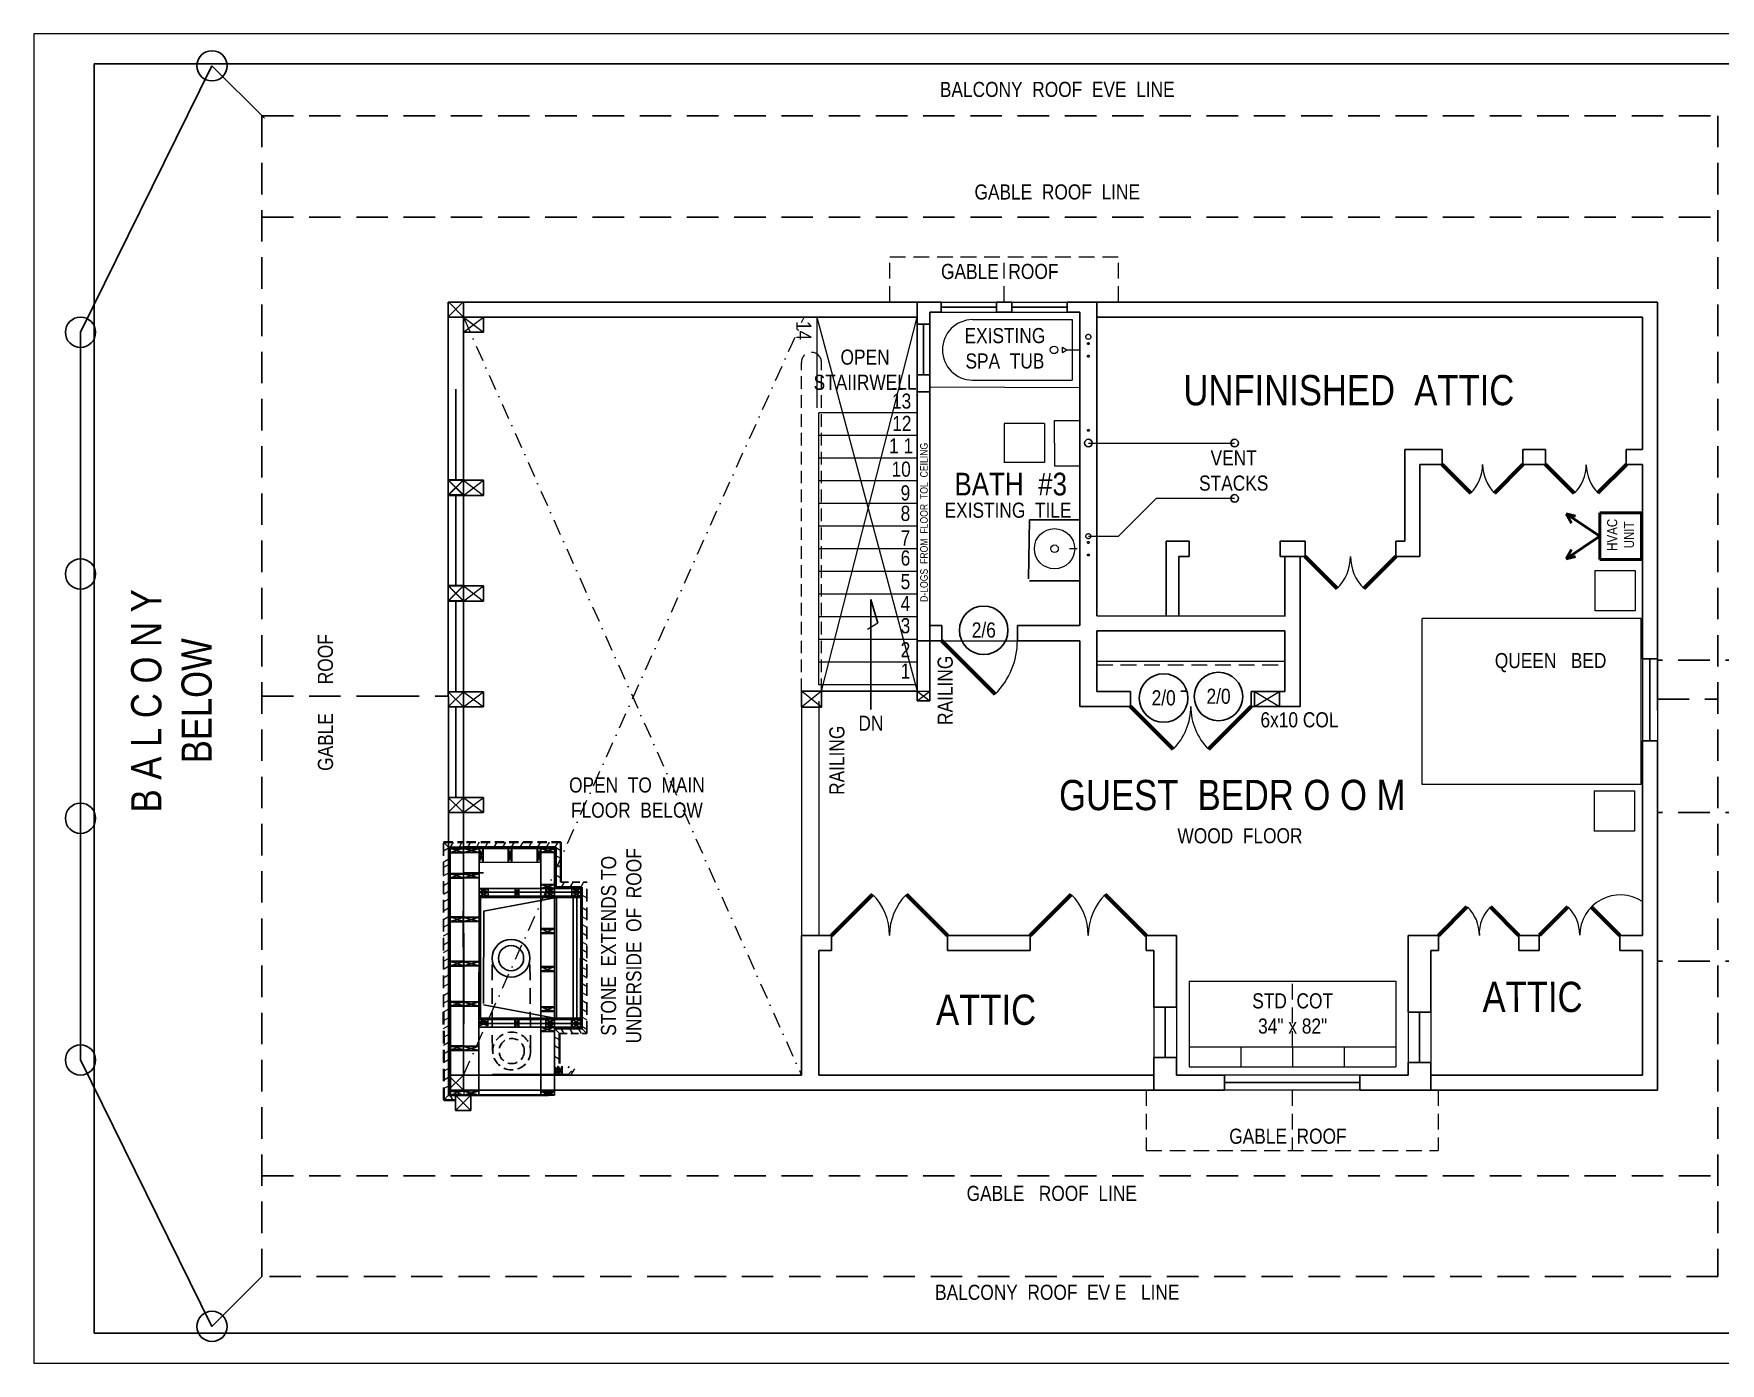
# Model space of a CAD drawing. Header units: inches. Extents: x 3662 to 8227, y 356 to 1283.
# Drawn here: x 3662 to 4332, y 356 to 884 of the extents above; entities that cross this region are included whole.
import ezdxf

# ---------------------------------------------------------------- set-up
doc = ezdxf.new("R2010")
doc.units = ezdxf.units.IN
doc.header["$MEASUREMENT"] = 0
doc.linetypes.add('DASHDOT2', pattern=[0.5, 0.25, -0.125, 0, -0.125])
doc.linetypes.add('HIDDEN', pattern=[0.375, 0.25, -0.125])
for name, color, linetype, lineweight in [('BUILT-INS', 36, 'Continuous', 20), ('CABINETS', 2, 'HIDDEN', 20), ('DOORS', 7, 'Continuous', 60), ('FIREPLACE', 7, 'Continuous', 30), ('FLOORING', 7, 'Continuous', 20), ('FURNITURE', 39, 'Continuous', 20), ('HVAC', 1, 'Continuous', 50), ('MASONRY', 14, 'Continuous', 30), ('NEW FOOTING', 6, 'Continuous', 30), ('NEW FRAMING', 6, 'Continuous', 30), ('NEW FRAMMING', 6, 'Continuous', 30), ('PLUMBING', 5, 'Continuous', 20), ('ROOF', 7, 'HIDDEN', 30), ('STAIRS', 7, 'Continuous', 20), ('WALL FRAMING', 7, 'Continuous', 30), ('WALLS', 7, 'Continuous', 30), ('WINDOWS', 5, 'Continuous', 30)]:
    doc.layers.add(name, color=color, linetype=linetype, lineweight=lineweight)
for name, color, linetype in [('TEXT', 7, 'Continuous'), ('TEXT80', 15, 'Continuous'), ('TITLE BLOCK', 7, 'Continuous')]:
    doc.layers.add(name, color=color, linetype=linetype)
doc.styles.add('ARCHENT', font='technical.ttf', dxfattribs={"height": 6})

msp = doc.modelspace()

# ---------------------------------------------------------------- hatches: boundary and pattern name
at = {"layer": 'NEW FRAMMING', "ltscale": 25}
h = msp.add_hatch(dxfattribs=at)
h.set_pattern_fill('ANSI33', color=256, scale=15, angle=180, style=0)
h.set_pattern_definition([(225, (8818.54, 1737.459), (2.6516504, -2.6516504), []), (225, (8815.8883, 1737.459), (2.6516504, -2.6516504), [1.875, -0.9375])])
h.paths.add_polyline_path([(3874.4, 474.3), (3874.4, 471.3), (3875.91, 471.3), (3875.91, 474.3)])

# ---------------------------------------------------------------- linework, layer by layer
at = {"layer": 'BUILT-INS', "lineweight": 20, "ltscale": 25}
msp.add_line((4084.35, 635.27), (4158.96, 635.27), dxfattribs=at)
msp.add_line((4084.35, 635.27), (4158.96, 635.27), dxfattribs=at)
at = {"layer": 'BUILT-INS', "color": 6, "lineweight": 20, "ltscale": 25}
msp.add_line((4084.35, 635.27), (4158.96, 635.27), dxfattribs=at)
at = {"layer": 'BUILT-INS', "color": 6, "linetype": 'HIDDEN', "lineweight": 20, "ltscale": 25}
msp.add_line((4084.35, 633.77), (4158.96, 633.77), dxfattribs=at)
at = {"layer": 'CABINETS', "color": 6, "linetype": 'Continuous', "lineweight": 30, "ltscale": 25}
for p, q in [((4057.2, 667.99), (4057.5, 691.4)), ((4057.5, 691.4), (4077.5, 691.4)), ((4057.5, 667.19), (4077.5, 667.19))]:
    msp.add_line(p, q, dxfattribs=at)
at = {"layer": 'DOORS', "ltscale": 15}
for p, q in [((4232.75, 702.04), (4221.43, 713.36)), ((4253.43, 713.36), (4242.12, 702.04)), ((4273.75, 702.04), (4262.43, 713.36)), ((4294.49, 713.38), (4283.18, 702.07)), ((3995.26, 542.66), (3979, 526.4)), ((4025, 526.4), (4008.73, 542.66)), ((4074.15, 542.66), (4057.89, 526.4)), ((4103.89, 526.4), (4087.62, 542.66)), ((4231.16, 537.71), (4219.85, 526.4)), ((4251.85, 526.4), (4240.53, 537.71)), ((4271.31, 537.77), (4259.99, 526.46)), ((4291.85, 526.4), (4280.53, 537.71))]:
    msp.add_line(p, q, dxfattribs=at)
at = {"layer": 'DOORS', "linetype": 'Continuous', "ltscale": 15}
for p, q in [((4167, 676.9), (4179.72, 664.17)), ((4190.27, 664.17), (4203, 676.9))]:
    msp.add_line(p, q, dxfattribs=at)
at = {"layer": 'DOORS', "color": 6, "linetype": 'Continuous', "ltscale": 15}
for p, q in [((4022.75, 643.4), (4043.96, 622.19)), ((4097.6, 617.28), (4114.57, 600.31)), ((4145.6, 617.28), (4128.63, 600.31))]:
    msp.add_line(p, q, dxfattribs=at)
at = {"layer": 'DOORS', "linetype": 'Continuous', "lineweight": 5, "ltscale": 15}
for centre, start, end in [((4167, 676.9), 315, 0), ((4203, 676.9), 180, 225)]:
    msp.add_arc(centre, 18, start, end, dxfattribs=at)
at = {"layer": 'DOORS', "color": 6, "linetype": 'Continuous', "lineweight": 5, "ltscale": 15}
for centre, radius, start, end in [((4022.75, 643.4), 30, 315, 0), ((4097.6, 617.28), 24, 315, 0), ((4145.6, 617.28), 24, 180, 225)]:
    msp.add_arc(centre, radius, start, end, dxfattribs=at)
at = {"layer": 'FIREPLACE', "linetype": 'Continuous', "ltscale": 25}
for p, q in [((3839.6, 541.48), (3839.62, 493.48)), ((3840.85, 536.04), (3869.85, 541.41)), ((3840.91, 536.05), (3840.87, 499.28)), ((3869.85, 541.41), (3869.86, 493.41)), ((3840.86, 498.78), (3869.86, 493.41))]:
    msp.add_line(p, q, dxfattribs=at)
at = {"layer": 'FIREPLACE', "linetype": 'HIDDEN', "ltscale": 25}
msp.add_line((3859.52, 480.45), (3859.26, 517.31), dxfattribs=at)
at = {"layer": 'FIREPLACE', "linetype": 'Continuous', "ltscale": 15}
for radius in [7.5, 5]:
    msp.add_circle((3851.77, 517.31), radius, dxfattribs=at)
at = {"layer": 'FIREPLACE', "linetype": 'HIDDEN', "ltscale": 15}
for radius in [7.5, 5]:
    msp.add_circle((3852.02, 480.45), radius, dxfattribs=at)
at = {"layer": 'FLOORING', "color": 6, "linetype": 'Continuous', "lineweight": 20, "ltscale": 25}
msp.add_line((4022.75, 643.4), (4052.75, 643.4), dxfattribs=at)
at = {"layer": 'FLOORING', "linetype": 'Continuous', "lineweight": 20, "ltscale": 25}
msp.add_line((4046.75, 643.4), (4046.75, 643.4), dxfattribs=at)
at = {"layer": 'FURNITURE', "linetype": 'Continuous', "ltscale": 25}
for p, q in [((4281.96, 671.33), (4297.96, 671.33)), ((4281.96, 671.33), (4281.96, 655.33)), ((4297.96, 671.33), (4297.96, 655.33)), ((4213.41, 586.24), (4213.41, 652.24)), ((4300.41, 652.24), (4213.41, 652.24)), ((4297.96, 655.33), (4281.96, 655.33)), ((4300.41, 586.24), (4300.41, 652.24)), ((4300.41, 586.24), (4213.41, 586.24)), ((4281.7, 583.8), (4297.7, 583.8)), ((4281.7, 583.8), (4281.7, 567.8)), ((4297.7, 583.8), (4297.7, 567.8)), ((4297.7, 567.8), (4281.7, 567.8)), ((4120.93, 508.14), (4202.93, 508.14)), ((4120.93, 508.14), (4120.93, 474.14)), ((4202.93, 508.14), (4202.93, 474.14)), ((4120.93, 482.14), (4202.93, 482.14)), ((4141.43, 482.14), (4141.43, 474.14)), ((4161.93, 482.14), (4161.93, 474.14)), ((4182.43, 482.14), (4182.43, 474.14)), ((4120.93, 474.14), (4202.93, 474.14))]:
    msp.add_line(p, q, dxfattribs=at)
at = {"layer": 'FURNITURE', "linetype": 'HIDDEN', "ltscale": 25}
msp.add_line((4161.93, 482.14), (4161.93, 508.14), dxfattribs=at)
at = {"layer": 'HVAC', "ltscale": 25}
for p, q in [((4283.97, 684.88), (4270.6, 693.82)), ((4274.36, 692.9), (4270.6, 693.82)), ((4270.6, 693.82), (4272.76, 690.13)), ((4283.97, 684.88), (4270.6, 675.94)), ((4270.6, 675.94), (4272.76, 679.63)), ((4274.36, 676.86), (4270.6, 675.94))]:
    msp.add_line(p, q, dxfattribs=at)
at = {"layer": 'HVAC', "linetype": 'Continuous', "ltscale": 25}
for p, q in [((4283.97, 694.13), (4283.97, 675.63)), ((4300.47, 694.13), (4283.97, 694.13)), ((4300.47, 694.13), (4300.47, 675.63)), ((4300.47, 675.63), (4283.97, 675.63))]:
    msp.add_line(p, q, dxfattribs=at)
at = {"layer": 'MASONRY', "color": 1, "linetype": 'HIDDEN', "lineweight": 40, "ltscale": 15}
for p, q in [((3824.89, 563.38), (3832.88, 563.39)), ((3871.58, 563.41), (3832.9, 563.41))]:
    msp.add_line(p, q, dxfattribs=at)
at = {"layer": 'MASONRY', "color": 1, "linetype": 'HIDDEN', "lineweight": 30, "ltscale": 20}
for p, q in [((3824.98, 497.94), (3824.89, 563.38)), ((3881.84, 487.39), (3881.87, 547.48))]:
    msp.add_line(p, q, dxfattribs=at)
at = {"layer": 'MASONRY', "color": 6, "linetype": 'Continuous', "lineweight": 9, "ltscale": 20}
for p, q in [((3824.91, 563.42), (3826.92, 561.42)), ((3870.32, 563.41), (3869.55, 562.07)), ((3824.97, 546.25), (3826.97, 547.4))]:
    msp.add_line(p, q, dxfattribs=at)
at = {"layer": 'MASONRY', "color": 1, "linetype": 'Continuous', "lineweight": 9, "ltscale": 20}
for p, q in [((3824.91, 563.42), (3826.92, 561.42)), ((3828.8, 563.43), (3827.65, 561.43)), ((3832.26, 563.43), (3831.11, 561.43)), ((3835.68, 563.41), (3834.52, 561.41)), ((3839.14, 563.41), (3837.99, 561.41)), ((3842.61, 563.41), (3841.45, 561.41)), ((3846.07, 563.41), (3844.92, 561.41)), ((3849.54, 563.41), (3848.38, 561.41)), ((3853, 563.41), (3851.84, 561.41)), ((3856.46, 563.41), (3855.31, 561.41)), ((3859.93, 563.41), (3858.77, 561.41)), ((3863.39, 563.41), (3862.24, 561.41)), ((3866.86, 563.41), (3865.7, 561.41)), ((3870.32, 563.41), (3869.17, 561.41)), ((3824.85, 555.52), (3826.78, 556.63)), ((3824.92, 560), (3826.92, 561.15)), ((3871.57, 556.86), (3869.47, 558.07)), ((3871.57, 559.98), (3869.57, 561.14)), ((3824.82, 549.99), (3826.82, 551.14)), ((3824.85, 553.28), (3826.78, 554.39)), ((3871.57, 553.4), (3869.57, 554.55)), ((3871.57, 549.11), (3869.57, 550.26)), ((3824.95, 546.24), (3826.95, 547.39)), ((3824.95, 542.77), (3826.95, 543.93)), ((3872.82, 547.48), (3871.66, 545.48)), ((3876.28, 547.48), (3875.13, 545.48)), ((3880.57, 547.48), (3879.41, 545.48)), ((3882, 541.18), (3879.91, 542.39)), ((3824.94, 539.64), (3827.04, 540.85)), ((3824.96, 536.19), (3826.96, 537.34)), ((3882, 536.11), (3880, 537.27)), ((3824.95, 529.59), (3827.04, 530.8)), ((3824.96, 532.72), (3826.96, 533.88)), ((3882.01, 529.52), (3879.92, 530.72)), ((3882, 532.65), (3880, 533.8)), ((3824.96, 526.14), (3826.96, 527.29)), ((3824.96, 522.67), (3826.96, 523.83)), ((3882.01, 526.05), (3880.01, 527.21)), ((3882.01, 522.59), (3880.01, 523.74)), ((3824.95, 519.54), (3827.04, 520.75)), ((3824.95, 516.08), (3826.95, 517.23)), ((3882.02, 519.46), (3879.93, 520.66)), ((3882.02, 515.99), (3880.02, 517.15)), ((3824.94, 512.95), (3826.96, 514.11)), ((3824.97, 509.5), (3826.97, 510.65)), ((3882.04, 509.4), (3879.94, 510.6)), ((3882.02, 512.53), (3880.02, 513.68)), ((3824.97, 506.03), (3826.97, 507.19)), ((3824.97, 502.57), (3826.97, 503.72)), ((3882.04, 505.93), (3880.04, 507.09)), ((3882.04, 502.47), (3880.04, 503.62)), ((3824.96, 499.44), (3827.05, 500.65)), ((3824.97, 495.98), (3826.97, 497.14)), ((3881.85, 499.35), (3879.85, 500.5)), ((3881.85, 495.89), (3879.85, 497.04)), ((3824.96, 489.39), (3827.05, 490.6)), ((3824.97, 492.52), (3826.97, 493.67)), ((3871.01, 487.4), (3869.01, 489.4)), ((3872.79, 487.4), (3871.63, 489.4)), ((3876.25, 487.4), (3875.1, 489.4)), ((3879.71, 487.4), (3878.56, 489.4)), ((3881.82, 492.78), (3879.82, 493.93)), ((3881.84, 489.05), (3879.83, 490.21)), ((3881.84, 487.39), (3879.83, 489.39)), ((3824.95, 482.79), (3826.98, 483.96)), ((3824.96, 485.92), (3826.96, 487.08)), ((3871.01, 484.86), (3868.92, 486.06)), ((3871.01, 481.39), (3869.01, 482.55)), ((3824.98, 479.35), (3826.98, 480.5)), ((3824.98, 475.88), (3826.98, 477.04)), ((3871.01, 477.1), (3869.01, 478.26)), ((3824.97, 468.95), (3826.97, 470.1)), ((3824.98, 472.42), (3826.98, 473.57)), ((3876.9, 473.45), (3875.42, 470.9)), ((3825.01, 465.51), (3827.01, 466.66)), ((3825.05, 460.92), (3826.92, 462.96)), ((3827.48, 462.95), (3828.63, 460.94)), ((3869.07, 465.45), (3867.59, 462.9))]:
    msp.add_line(p, q, dxfattribs=at)
at = {"layer": 'MASONRY', "color": 1, "linetype": 'Continuous', "lineweight": 40, "ltscale": 15}
for p, q in [((3871.58, 563.41), (3871.58, 547.48)), ((3871.02, 487.4), (3871.02, 475.48))]:
    msp.add_line(p, q, dxfattribs=at)
at = {"layer": 'MASONRY', "color": 1, "linetype": 'HIDDEN', "lineweight": 30, "ltscale": 12}
for p, q in [((3871.58, 547.48), (3881.87, 547.48)), ((3871.02, 487.4), (3881.84, 487.39))]:
    msp.add_line(p, q, dxfattribs=at)
at = {"layer": 'MASONRY', "color": 1, "linetype": 'HIDDEN', "lineweight": 40, "ltscale": 20}
for p, q in [((3825.04, 460.95), (3825.01, 497.88)), ((3825.02, 460.95), (3829.75, 460.96))]:
    msp.add_line(p, q, dxfattribs=at)
at = {"layer": 'MASONRY', "color": 6, "linetype": 'Continuous', "lineweight": 40, "ltscale": 15}
msp.add_line((3827.66, 462.99), (3827.55, 499.96), dxfattribs=at)
at = {"layer": 'NEW FOOTING', "color": 7, "linetype": 'Continuous', "lineweight": 40, "ltscale": 15}
for p, q in [((3869.57, 561.41), (3832.9, 561.41)), ((3879.92, 545.48), (3869.58, 545.48)), ((3879.83, 493.4), (3839.09, 493.44))]:
    msp.add_line(p, q, dxfattribs=at)
at = {"layer": 'NEW FOOTING', "color": 7, "linetype": 'Continuous', "lineweight": 40, "ltscale": 25}
msp.add_line((3869.57, 561.41), (3869.58, 545.48), dxfattribs=at)
at = {"layer": 'NEW FOOTING', "ltscale": 15}
for p, q in [((3879.39, 489.89), (3879.42, 544.98)), ((3876.39, 492.9), (3876.42, 541.98)), ((3877.89, 492.9), (3877.92, 541.98))]:
    msp.add_line(p, q, dxfattribs=at)
at = {"layer": 'NEW FOOTING', "linetype": 'Continuous', "lineweight": 40, "ltscale": 15}
for p, q in [((3869.13, 528.94), (3863.66, 528.95)), ((3869.13, 527.3), (3863.64, 527.3)), ((3869.06, 512.2), (3863.57, 512.2)), ((3869.06, 513.84), (3863.59, 513.85)), ((3869.05, 496.24), (3863.56, 496.25)), ((3869.05, 497.89), (3863.57, 497.9)), ((3875.89, 491.4), (3879.39, 491.39)), ((3875.9, 491.4), (3875.9, 492.9)), ((3875.9, 489.9), (3875.9, 491.4)), ((3874.4, 470.95), (3844.35, 470.95)), ((3866.57, 462.95), (3833.02, 462.95)), ((3862.87, 462.97), (3838.28, 462.97))]:
    msp.add_line(p, q, dxfattribs=at)
at = {"layer": 'NEW FRAMING', "color": 7, "linetype": 'Continuous', "lineweight": 40, "ltscale": 25}
msp.add_line((3827.05, 561.42), (3827.03, 551.95), dxfattribs=at)
at = {"layer": 'NEW FRAMING', "linetype": 'Continuous', "lineweight": 40, "ltscale": 15}
for p, q in [((3827.43, 560.84), (3832.9, 560.85)), ((3827.43, 559.31), (3832.88, 559.31)), ((3827.4, 550.83), (3832.87, 550.84)), ((3827.4, 549.18), (3832.89, 549.19)), ((3827.55, 533.55), (3833.02, 533.56)), ((3827.55, 531.9), (3833.04, 531.91)), ((3827.54, 515.95), (3833.01, 515.96)), ((3827.54, 514.3), (3833.03, 514.31)), ((3827.53, 498.41), (3833, 498.41)), ((3827.55, 499.96), (3833.03, 499.96)), ((3833.01, 482.41), (3827.58, 482.42)), ((3833.01, 480.76), (3827.54, 480.77)), ((3827.53, 462.95), (3833.1, 462.96)), ((3827.66, 464.6), (3833.02, 464.6))]:
    msp.add_line(p, q, dxfattribs=at)
at = {"layer": 'NEW FRAMING', "ltscale": 15}
msp.add_line((3827.61, 499.94), (3827.57, 560.81), dxfattribs=at)
at = {"layer": 'NEW FRAMING', "color": 7, "linetype": 'Continuous', "lineweight": 40, "ltscale": 15}
msp.add_line((3826.92, 462.96), (3833.01, 462.96), dxfattribs=at)
at = {"layer": 'NEW FRAMMING', "linetype": 'Continuous', "lineweight": 9, "ltscale": 25}
for p, q in [((3832.88, 560.86), (3827.43, 559.31)), ((3832.88, 559.31), (3827.43, 560.84)), ((3832.89, 549.19), (3827.4, 550.83)), ((3832.89, 550.79), (3827.4, 549.18)), ((3833.04, 531.91), (3827.55, 533.55)), ((3833.04, 533.51), (3827.55, 531.9)), ((3863.64, 527.3), (3869.13, 528.94)), ((3863.64, 528.9), (3869.13, 527.3)), ((3833.03, 514.31), (3827.54, 515.95)), ((3833.03, 515.91), (3827.54, 514.3)), ((3863.57, 512.2), (3869.06, 513.84)), ((3863.57, 513.8), (3869.06, 512.2)), ((3833.03, 499.96), (3827.55, 498.31)), ((3833.03, 498.36), (3827.55, 499.96)), ((3863.56, 496.25), (3869.05, 497.89)), ((3863.56, 497.85), (3869.05, 496.24)), ((3833.03, 482.42), (3827.53, 480.93)), ((3833.03, 480.93), (3827.6, 482.41)), ((3833.01, 464.6), (3827.53, 462.96)), ((3833.03, 462.96), (3827.66, 464.6))]:
    msp.add_line(p, q, dxfattribs=at)
at = {"layer": 'NEW FRAMMING', "ltscale": 15}
for p, q in [((3869.06, 560.83), (3833.04, 560.91)), ((3839.12, 559.31), (3833.04, 559.31)), ((3839.13, 560.89), (3839, 462.95)), ((3840.63, 560.91), (3840.63, 555.4)), ((3850.63, 560.87), (3850.63, 555.31)), ((3852.13, 560.87), (3852.13, 555.31)), ((3862.12, 560.91), (3862.12, 555.35)), ((3869.05, 559.3), (3863.61, 559.3)), ((3838.93, 549.18), (3832.89, 549.19)), ((3838.93, 550.83), (3832.91, 550.84)), ((3863.61, 555.34), (3839.12, 555.4)), ((3879.41, 544.98), (3839.11, 544.98)), ((3879.41, 543.48), (3839.11, 543.48)), ((3839.12, 543.48), (3842.62, 543.48)), ((3842.62, 544.98), (3842.62, 541.98)), ((3853.34, 544.99), (3853.34, 541.98)), ((3854.84, 544.99), (3854.84, 541.98)), ((3869.05, 544.98), (3863.56, 544.99)), ((3869.05, 546.63), (3863.58, 546.63)), ((3865.56, 544.98), (3865.56, 543.48)), ((3865.56, 543.48), (3865.56, 541.98)), ((3875.91, 543.48), (3879.41, 543.48)), ((3875.93, 544.98), (3875.93, 543.48)), ((3875.93, 543.47), (3875.93, 541.98)), ((3879.42, 541.98), (3839.11, 541.98)), ((3879.42, 541.98), (3839.11, 541.98)), ((3839.06, 531.9), (3833.04, 531.91)), ((3839.06, 533.55), (3833.06, 533.56)), ((3839.07, 515.95), (3833.04, 515.96)), ((3839.06, 514.3), (3833.02, 514.31)), ((3839.04, 498.3), (3833.02, 498.31)), ((3839.05, 499.95), (3833.04, 499.96)), ((3879.39, 489.89), (3839.03, 489.93)), ((3879.39, 492.89), (3839.04, 492.93)), ((3879.39, 491.39), (3839.08, 491.44)), ((3839.09, 491.99), (3842.59, 491.99)), ((3842.59, 490.43), (3842.6, 493.43)), ((3853.31, 489.91), (3853.31, 492.92)), ((3854.81, 489.91), (3854.81, 492.92)), ((3869.02, 489.91), (3863.53, 489.91)), ((3865.53, 491.42), (3865.53, 492.91)), ((3865.53, 489.92), (3865.53, 491.41)), ((3839.06, 482.35), (3833.04, 482.36)), ((3869.02, 488.26), (3863.55, 488.26)), ((3839.02, 480.7), (3833, 480.71)), ((3869.01, 470.95), (3869.01, 474.46)), ((3870.51, 470.95), (3870.51, 474.46)), ((3872.01, 470.95), (3872.01, 474.46)), ((3839.04, 464.6), (3833.03, 464.6)), ((3869, 462.9), (3863.51, 462.91)), ((3869, 464.38), (3863.59, 464.38))]:
    msp.add_line(p, q, dxfattribs=at)
at = {"layer": 'NEW FRAMMING', "ltscale": 25}
for p, q in [((3833.04, 559.31), (3839.13, 560.9)), ((3833.05, 560.91), (3839.12, 559.31)), ((3839.13, 560.89), (3840.63, 555.32)), ((3840.63, 560.95), (3839.14, 555.4)), ((3852.13, 560.87), (3850.63, 555.31)), ((3850.63, 560.87), (3852.13, 555.31)), ((3862.12, 560.91), (3863.61, 555.34)), ((3863.62, 560.91), (3862.13, 555.35)), ((3863.59, 462.91), (3863.61, 560.84)), ((3863.61, 560.9), (3869.05, 559.3)), ((3863.61, 559.3), (3869.06, 560.72)), ((3869, 462.9), (3869.05, 560.83)), ((3832.89, 549.19), (3838.93, 550.83)), ((3832.89, 550.79), (3838.93, 549.18)), ((3842.62, 543.48), (3839.11, 544.98)), ((3842.62, 544.98), (3839.11, 543.48)), ((3842.62, 541.98), (3839.12, 543.48)), ((3842.62, 543.48), (3839.12, 541.98)), ((3854.84, 544.99), (3853.34, 541.98)), ((3853.34, 544.99), (3854.84, 541.98)), ((3863.56, 544.99), (3869.05, 546.63)), ((3863.56, 546.59), (3869.05, 544.98)), ((3869.05, 543.48), (3865.55, 544.98)), ((3869.05, 544.98), (3865.55, 543.48)), ((3869.05, 541.98), (3865.55, 543.48)), ((3869.05, 543.48), (3865.55, 541.98)), ((3879.41, 543.48), (3875.91, 544.98)), ((3879.41, 544.98), (3875.91, 543.48)), ((3879.41, 541.98), (3875.91, 543.48)), ((3879.41, 543.48), (3875.91, 541.98)), ((3833.04, 531.91), (3839.06, 533.55)), ((3833.04, 533.51), (3839.06, 531.9)), ((3833.02, 514.31), (3839.07, 515.95)), ((3833.02, 515.91), (3839.06, 514.3)), ((3833.02, 498.31), (3839.05, 499.95)), ((3833.02, 499.91), (3839.04, 498.3)), ((3842.59, 490.43), (3839.08, 491.94)), ((3842.59, 491.93), (3839.08, 490.44)), ((3842.6, 493.43), (3839.09, 491.94)), ((3842.59, 491.93), (3839.1, 493.44)), ((3853.31, 489.91), (3854.81, 492.92)), ((3854.81, 489.91), (3853.31, 492.92)), ((3863.53, 489.91), (3869.02, 488.26)), ((3863.53, 488.31), (3869.02, 489.91)), ((3869.02, 492.91), (3865.52, 491.41)), ((3869.02, 491.41), (3865.52, 492.91)), ((3869.02, 491.41), (3865.52, 489.91)), ((3869.02, 489.91), (3865.52, 491.41)), ((3833, 480.71), (3839.03, 482.35)), ((3833, 482.31), (3839.02, 480.7)), ((3870.51, 470.95), (3869.01, 474.46)), ((3869.01, 470.95), (3870.51, 474.46)), ((3872.01, 470.95), (3870.51, 474.46)), ((3870.51, 470.95), (3872.01, 474.46)), ((3833.01, 462.95), (3839.04, 464.6)), ((3833.01, 464.55), (3839.03, 462.95)), ((3863.57, 462.9), (3869, 464.38)), ((3863.57, 464.38), (3869.07, 462.9))]:
    msp.add_line(p, q, dxfattribs=at)
at = {"layer": 'NEW FRAMMING', "color": 7, "linetype": 'Continuous', "lineweight": 40, "ltscale": 20}
for p in [(3879.92, 545.48), (3869.01, 489.4)]:
    msp.add_line(p, (3879.83, 489.39), dxfattribs=at)
at = {"layer": 'NEW FRAMMING', "color": 7, "ltscale": 15}
msp.add_line((3879.42, 541.48), (3839.1, 541.48), dxfattribs=at)
at = {"layer": 'NEW FRAMMING', "color": 7, "linetype": 'HIDDEN', "ltscale": 25}
msp.add_line((3844.34, 480.44), (3844.27, 517.32), dxfattribs=at)
at = {"layer": 'PLUMBING', "color": 7, "linetype": 'Continuous', "lineweight": 20, "ltscale": 15}
for p, q in [((4035, 770.9), (4074.5, 770.9)), ((4035, 746.9), (4074.5, 746.9))]:
    msp.add_line(p, q, dxfattribs=at)
at = {"layer": 'PLUMBING', "color": 7, "ltscale": 15}
msp.add_line((4074.5, 770.9), (4074.5, 746.9), dxfattribs=at)
at = {"layer": 'PLUMBING', "color": 7, "linetype": 'Continuous', "lineweight": 20, "ltscale": 20}
for p, q in [((4070.66, 759.93), (4072.44, 758.9)), ((4070.67, 757.87), (4070.66, 759.93)), ((4070.67, 757.87), (4072.44, 758.9)), ((4072.44, 758.9), (4077.5, 758.9))]:
    msp.add_line(p, q, dxfattribs=at)
at = {"layer": 'PLUMBING', "color": 3, "linetype": 'Continuous', "lineweight": 20, "ltscale": 15}
for p, q in [((4067.5, 721.9), (4067.5, 730.9)), ((4067.5, 730.9), (4077.5, 730.9)), ((4063.5, 729.6), (4047.5, 729.6)), ((4047.5, 729.6), (4047.5, 714.2)), ((4063.5, 729.6), (4063.5, 714.2)), ((4067.5, 721.9), (4067.5, 712.9)), ((4063.5, 714.2), (4047.5, 714.2)), ((4067.5, 712.9), (4077.5, 712.9))]:
    msp.add_line(p, q, dxfattribs=at)
at = {"layer": 'PLUMBING', "color": 7, "linetype": 'Continuous', "lineweight": 20, "ltscale": 25}
for p, q in [((4080.92, 721.9), (4139, 721.9)), ((4092.86, 684.92), (4107.84, 699.9)), ((4137.59, 699.9), (4107.84, 699.9)), ((4080.92, 684.92), (4092.86, 684.92))]:
    msp.add_line(p, q, dxfattribs=at)
at = {"layer": 'PLUMBING', "color": 7, "linetype": 'HIDDEN', "lineweight": 20, "ltscale": 25}
msp.add_line((4139, 699.9), (4137.59, 699.9), dxfattribs=at)
at = {"layer": 'PLUMBING', "color": 3, "linetype": 'Continuous', "lineweight": 20, "ltscale": 25}
msp.add_line((4073.49, 679.99), (4076.47, 679.99), dxfattribs=at)
at = {"layer": 'PLUMBING', "color": 7, "linetype": 'HIDDEN', "lineweight": 20, "ltscale": 25}
for centre, radius in [((4080.92, 764.09), 1), ((4080.92, 761.4), 0.375), ((4080.92, 756.4), 0.375), ((4080.92, 684.92), 1), ((4080.92, 682.42), 0.375), ((4080.92, 677.42), 0.375)]:
    msp.add_circle(centre, radius, dxfattribs=at)
at = {"layer": 'PLUMBING', "color": 7, "linetype": 'Continuous', "lineweight": 5, "ltscale": 15}
msp.add_circle((4067.31, 758.9), 1.5, dxfattribs=at)
at = {"layer": 'PLUMBING', "color": 7, "linetype": 'Continuous', "lineweight": 30, "ltscale": 15}
for centre in [(4080.92, 721.9), (4139, 721.9), (4139, 699.9)]:
    msp.add_circle(centre, 1.5, dxfattribs=at)
at = {"layer": 'PLUMBING', "color": 128, "linetype": 'HIDDEN', "lineweight": 20, "ltscale": 25}
msp.add_circle((4080.92, 726.93), 0.375, dxfattribs=at)
at = {"layer": 'PLUMBING', "color": 3, "linetype": 'Continuous', "lineweight": 20, "ltscale": 15}
msp.add_circle((4067.5, 679.92), 8, dxfattribs=at)
at = {"layer": 'PLUMBING', "color": 3, "linetype": 'Continuous', "lineweight": 5, "ltscale": 15}
msp.add_circle((4067.5, 679.92), 1.5, dxfattribs=at)
at = {"layer": 'PLUMBING', "color": 7, "linetype": 'Continuous', "lineweight": 20, "ltscale": 15}
msp.add_arc((4035, 758.9), 12, 90, 270, dxfattribs=at)
at = {"layer": 'ROOF', "color": 7, "ltscale": 50}
for p, q in [((3752.85, 851.9), (3752.85, 390.9)), ((3752.85, 621.4), (3802.85, 621.4)), ((3802.85, 621.4), (3826.85, 621.4)), ((4306.85, 620.15), (4330.85, 620.15))]:
    msp.add_line(p, q, dxfattribs=at)
at = {"layer": 'ROOF', "linetype": 'HIDDEN', "ltscale": 50}
for p, q in [((4330.85, 851.9), (4330.85, 390.9)), ((3752.85, 811.6), (4330.85, 811.6)), ((3752.85, 430.9), (4330.85, 430.9))]:
    msp.add_line(p, q, dxfattribs=at)
at = {"layer": 'ROOF', "color": 7, "linetype": 'HIDDEN', "lineweight": 20, "ltscale": 25}
for p, q in [((4002.1, 777.9), (4002.1, 795.9)), ((4002.1, 795.9), (4092.89, 795.9)), ((4047.5, 777.9), (4047.5, 795.9)), ((4092.89, 777.9), (4092.89, 795.9)), ((4103.89, 464.9), (4103.89, 440.9)), ((4161.85, 464.9), (4161.85, 440.9)), ((4219.81, 464.9), (4219.81, 440.9)), ((4103.89, 440.9), (4219.81, 440.9))]:
    msp.add_line(p, q, dxfattribs=at)
at = {"layer": 'ROOF', "ltscale": 50}
for p, q in [((4383.84, 635.65), (4306.84, 635.65)), ((4383.84, 575.14), (4306.85, 575.14)), ((4383.85, 516.15), (4306.85, 516.15))]:
    msp.add_line(p, q, dxfattribs=at)
at = {"layer": 'ROOF', "color": 7, "lineweight": 5, "ltscale": 25}
msp.add_line((4306.84, 635.65), (4306.84, 516.15), dxfattribs=at)
at = {"layer": 'STAIRS', "linetype": 'Continuous', "lineweight": 20, "ltscale": 15}
for p, q in [((3973.09, 771.91), (3973.09, 735.87)), ((3974, 625.9), (3974, 733.9))]:
    msp.add_line(p, q, dxfattribs=at)
at = {"layer": 'STAIRS', "lineweight": 20, "ltscale": 15}
for p, q in [((4013, 733.9), (3974, 733.9)), ((4013, 724.9), (3974, 724.9)), ((4013, 715.9), (3974, 715.9)), ((4013, 706.9), (3974, 706.9)), ((4013, 697.9), (3974, 697.9)), ((4013, 688.9), (3974, 688.9)), ((4013, 679.9), (3974, 679.9)), ((4013, 670.9), (3974, 670.9)), ((4013, 661.9), (3974, 661.9)), ((4013, 652.9), (3974, 652.9)), ((4013, 643.9), (3974, 643.9)), ((4013, 634.9), (3974, 634.9)), ((4013, 625.9), (3974, 625.9))]:
    msp.add_line(p, q, dxfattribs=at)
at = {"layer": 'STAIRS', "ltscale": 25}
msp.add_line((3997.39, 650.34), (3993.21, 647.9), dxfattribs=at)
at = {"layer": 'STAIRS', "linetype": 'HIDDEN', "ltscale": 25}
msp.add_arc((3971, 753.92), 4, 0, 180, dxfattribs=at)
at = {"layer": 'TEXT', "linetype": 'Continuous', "ltscale": 15}
for p, q in [((3994.53, 616.1), (3994.53, 659.81)), ((3994.53, 659.81), (3997.39, 650.34))]:
    msp.add_line(p, q, dxfattribs=at)
at = {"layer": 'TEXT', "color": 6, "linetype": 'Continuous', "ltscale": 15}
for centre in [(4039.38, 647.54), (4110.78, 620.62), (4132.57, 621.23)]:
    msp.add_circle(centre, 9.63, dxfattribs=at)
at = {"layer": 'TITLE BLOCK', "color": 7, "linetype": 'Continuous', "lineweight": 0, "ltscale": 0.5}
for p, q in [((4478.28, 884.45), (3662.29, 884.45)), ((3662.29, 884.45), (3662.29, 356.45)), ((3662.29, 356.45), (4478.28, 356.45))]:
    msp.add_line(p, q, dxfattribs=at)
at = {"layer": 'TITLE BLOCK', "color": 7, "linetype": 'Continuous', "lineweight": 30, "ltscale": 0.5}
for p, q in [((3686.29, 872.45), (3686.29, 368.45)), ((4466.28, 872.45), (3686.29, 872.45)), ((3686.29, 368.45), (4466.28, 368.45))]:
    msp.add_line(p, q, dxfattribs=at)
at = {"layer": 'WALL FRAMING', "ltscale": 15}
for p, q in [((3680.85, 765.9), (3733.05, 871.7)), ((3753.85, 850.9), (3733.05, 871.7)), ((3826.92, 464.96), (3826.85, 777.9)), ((3826.85, 777.9), (4018, 777.9)), ((3832.68, 777.9), (3826.85, 777.9)), ((3832.68, 777.9), (3826.85, 777.9)), ((3832.85, 771.9), (3832.85, 777.9)), ((4022.5, 777.9), (4022.5, 773.9)), ((4044.5, 777.9), (4044.5, 773.9)), ((4050.5, 777.9), (4050.5, 773.9)), ((4072.5, 777.9), (4072.5, 773.9)), ((4084.35, 777.9), (4084.35, 653.26)), ((4306.85, 777.9), (4306.85, 615.65)), ((3832.68, 771.9), (3826.68, 771.9)), ((3832.85, 771.9), (3826.85, 771.9)), ((3832.85, 470.9), (3832.85, 771.9)), ((3832.85, 771.9), (4013, 771.9)), ((3832.85, 470.9), (3832.85, 771.9)), ((4018, 769.05), (4018, 773.9)), ((4077.5, 773.9), (4077.5, 649.4)), ((4084.35, 771.9), (4300.85, 771.9)), ((4300.85, 771.9), (4300.85, 719.4)), ((3680.85, 476.9), (3680.85, 765.9)), ((4018, 769.05), (4013, 769.05)), ((4018, 749.05), (4013, 749.05)), ((4206.52, 719.4), (4206.52, 682.9)), ((4221.43, 719.36), (4206.52, 719.4)), ((4221.43, 719.36), (4221.43, 713.36)), ((4253.43, 719.36), (4253.43, 713.36)), ((4262.43, 719.36), (4253.43, 719.36)), ((4262.43, 719.36), (4262.43, 713.36)), ((4300.85, 719.4), (4294.43, 719.4)), ((4294.43, 719.36), (4294.43, 713.36)), ((4212.52, 713.4), (4212.52, 676.9)), ((4221.43, 713.36), (4212.52, 713.4)), ((4262.43, 713.36), (4253.43, 713.36)), ((4300.85, 713.4), (4294.43, 713.4)), ((4300.85, 713.4), (4300.85, 636.15)), ((3832.85, 707.3), (3826.85, 707.3)), ((3832.85, 707.13), (3826.85, 707.13)), ((3832.85, 707.13), (3826.85, 707.13)), ((3832.85, 701.3), (3832.85, 707.3)), ((3832.85, 701.13), (3832.85, 707.13)), ((3832.85, 701.13), (3832.85, 707.13)), ((3832.85, 701.3), (3826.85, 701.3)), ((3832.85, 701.13), (3826.85, 701.13)), ((3832.85, 701.13), (3826.85, 701.13)), ((4111.85, 682.9), (4111.85, 653.24)), ((4121, 682.9), (4121, 676.9)), ((4157, 682.9), (4157, 676.9)), ((4167, 682.9), (4157, 682.9)), ((4167, 682.9), (4167, 676.9)), ((4206.52, 682.9), (4203, 682.9)), ((4203, 682.9), (4203, 676.9)), ((4121, 676.9), (4116.85, 676.9)), ((4116.85, 676.9), (4116.85, 653.24)), ((4164.96, 676.9), (4157, 676.9)), ((4167, 676.9), (4164.96, 676.9)), ((4212.52, 676.9), (4203, 676.9)), ((3832.85, 665.3), (3826.85, 665.3)), ((3832.85, 665.13), (3826.85, 665.13)), ((3832.85, 665.13), (3826.85, 665.13)), ((3832.85, 659.3), (3832.85, 665.3)), ((3832.85, 659.13), (3832.85, 665.13)), ((3832.85, 659.13), (3832.85, 665.13)), ((3832.85, 659.13), (3832.85, 665.13)), ((3832.85, 659.3), (3826.85, 659.3)), ((3832.85, 659.13), (3826.85, 659.13)), ((3832.85, 659.13), (3826.85, 659.13)), ((4018, 643.4), (4018, 619.47)), ((3832.85, 623.13), (3826.85, 623.13)), ((3840.85, 623.13), (3832.85, 623.13)), ((3832.85, 617.13), (3832.85, 623.13)), ((3840.85, 617.13), (3840.85, 623.13)), ((3974.99, 623.4), (3967, 623.4)), ((4013, 623.4), (3974, 623.4)), ((3975, 617), (3974.99, 623.4)), ((4013, 623.4), (4013, 619.46)), ((4119.61, 623.33), (4117.61, 623.33)), ((4156.85, 623.27), (4146.85, 623.27)), ((4146.85, 623.27), (4146.85, 617.27)), ((3832.85, 617.13), (3826.85, 617.13)), ((3840.85, 617.13), (3832.85, 617.13)), ((3975, 616.99), (3967, 616.99)), ((4077.5, 617.37), (4077.5, 617.27)), ((4156.85, 617.27), (4146.85, 617.27)), ((3832.85, 581.13), (3826.85, 581.13)), ((3832.85, 575.13), (3832.85, 581.13)), ((3832.85, 575.13), (3826.85, 575.13)), ((3832.74, 521.74), (3832.89, 550.79)), ((3833.01, 551.27), (3840.85, 551.27)), ((3832.85, 470.9), (3832.85, 533.4)), ((3967, 526.9), (3967, 526.9)), ((3979, 526.4), (3967, 526.4)), ((3967, 526.4), (3967, 470.9)), ((3979, 520.4), (3979, 526.4)), ((4025, 520.4), (4025, 526.4)), ((4057.89, 526.4), (4025, 526.4)), ((4057.89, 520.4), (4057.89, 526.4)), ((4115.89, 526.4), (4103.89, 526.4)), ((4103.89, 520.4), (4103.89, 526.4)), ((4115.89, 526.4), (4115.89, 497.9)), ((4219.85, 526.4), (4207.89, 526.4)), ((4207.89, 526.4), (4207.89, 495.9)), ((4219.85, 526.4), (4219.85, 520.4)), ((4251.85, 526.4), (4251.85, 520.4)), ((4259.85, 526.4), (4251.85, 526.4)), ((4259.85, 526.4), (4259.85, 520.4)), ((4300.85, 526.4), (4291.85, 526.4)), ((4291.85, 526.4), (4291.85, 520.4)), ((3974, 520.4), (3974, 470.9)), ((3979, 520.4), (3974, 520.4)), ((4057.89, 520.4), (4025, 520.4)), ((4106.89, 520.4), (4103.89, 520.4)), ((4106.89, 520.4), (4106.89, 497.9)), ((4219.85, 520.4), (4216.89, 520.4)), ((4216.89, 520.4), (4216.89, 495.9)), ((4259.85, 520.4), (4251.85, 520.4)), ((4300.85, 520.4), (4291.85, 520.4)), ((4115.89, 497.9), (4106.89, 497.9)), ((4216.89, 495.9), (4207.89, 495.9)), ((3680.85, 476.9), (3733.05, 371.1)), ((4115.89, 477.9), (4106.89, 477.9)), ((4106.89, 464.9), (4106.89, 477.9)), ((4115.89, 470.9), (4115.89, 477.9)), ((4207.89, 475.9), (4207.89, 470.9)), ((4216.89, 475.9), (4207.89, 475.9)), ((4216.89, 475.9), (4216.89, 464.9)), ((3967, 470.9), (3826.92, 470.83)), ((3832.85, 464.9), (3832.85, 470.9)), ((3873.83, 470.9), (3832.85, 470.9)), ((4106.89, 470.9), (3974, 470.9)), ((4135, 470.9), (4115.85, 470.93)), ((4135, 464.9), (4135, 470.9)), ((4135, 464.9), (4135, 470.9)), ((4207.89, 470.9), (4188.7, 470.9)), ((4188.7, 464.9), (4188.7, 470.9)), ((4207.89, 470.9), (4207.89, 470.9)), ((4300.85, 470.9), (4216.89, 470.9)), ((4135, 464.9), (3826.85, 464.9)), ((3829.75, 456.9), (3829.75, 462.9)), ((3835.75, 462.9), (3829.75, 462.9)), ((3829.75, 456.9), (3829.75, 462.9)), ((3867.02, 462.95), (3833.02, 462.9)), ((3866, 462.9), (3833.02, 462.9)), ((3835.75, 456.9), (3835.75, 462.9)), ((4306.85, 464.9), (4188.7, 464.9)), ((3835.75, 456.9), (3829.75, 456.9)), ((3752.85, 390.9), (3733.05, 371.1))]:
    msp.add_line(p, q, dxfattribs=at)
at = {"layer": 'WALL FRAMING', "linetype": 'HIDDEN', "ltscale": 50}
for p, q in [((3752.85, 851.9), (4330.85, 851.9)), ((4330.85, 390.9), (3752.85, 390.9))]:
    msp.add_line(p, q, dxfattribs=at)
at = {"layer": 'WALL FRAMING', "color": 7, "linetype": 'DASHDOT2', "lineweight": 5, "ltscale": 25}
for p, q in [((3832.85, 771.9), (3967, 470.9)), ((3832.85, 470.9), (3968.06, 771.9))]:
    msp.add_line(p, q, dxfattribs=at)
at = {"layer": 'WALL FRAMING', "color": 6, "ltscale": 15}
for p, q in [((3840.85, 771.9), (3832.85, 771.9)), ((3840.85, 765.9), (3840.85, 771.9)), ((3840.85, 765.9), (3832.85, 765.9)), ((4018, 742.19), (4013, 742.19)), ((3840.85, 707.13), (3832.85, 707.13)), ((3840.85, 701.13), (3840.85, 707.13)), ((3840.85, 701.13), (3832.85, 701.13)), ((4158.96, 676.9), (4158.96, 653.19)), ((4164.96, 676.9), (4164.96, 617.28)), ((3840.85, 665.13), (3832.85, 665.13)), ((3840.85, 659.13), (3840.85, 665.13)), ((3840.85, 659.13), (3832.85, 659.13)), ((4022.75, 649.4), (4022.75, 643.4)), ((4052.75, 649.4), (4052.75, 643.4)), ((4077.5, 649.4), (4052.75, 649.4)), ((4159.01, 653.19), (4084.35, 653.24)), ((4017.99, 643.38), (4013, 643.38)), ((4077.5, 643.4), (4077.5, 617.37)), ((4158.96, 647.26), (4084.35, 647.26)), ((4084.35, 647.26), (4084.35, 623.27)), ((4158.96, 647.26), (4158.96, 623.25)), ((4097.6, 623.18), (4084.35, 623.17)), ((4097.6, 623.18), (4097.6, 620.23)), ((4145.6, 623.26), (4145.6, 617.26)), ((4158.98, 623.23), (4145.6, 623.22)), ((4097.6, 617.28), (4077.5, 617.27)), ((4097.6, 620.05), (4097.6, 617.28)), ((4164.96, 617.28), (4145.6, 617.27)), ((3840.85, 581.13), (3832.85, 581.13)), ((3840.85, 575.13), (3840.85, 581.13)), ((3840.85, 575.13), (3832.85, 575.13))]:
    msp.add_line(p, q, dxfattribs=at)
at = {"layer": 'WALL FRAMING', "color": 7, "lineweight": 5, "ltscale": 25}
for p, q in [((3973.09, 771.91), (4013.03, 623.38)), ((3974.99, 623.4), (4013, 771.9))]:
    msp.add_line(p, q, dxfattribs=at)
at = {"layer": 'WALL FRAMING', "color": 7, "ltscale": 15}
for p, q in [((4306.85, 636.15), (4300.85, 636.15)), ((4306.85, 603.65), (4300.85, 603.65))]:
    msp.add_line(p, q, dxfattribs=at)
at = {"layer": 'WALL FRAMING', "linetype": 'Continuous', "lineweight": 20, "ltscale": 15}
for p, q in [((3967, 623.4), (3967, 526.9)), ((3974, 619.4), (3974, 526.4)), ((3967, 541.9), (3967, 526.4))]:
    msp.add_line(p, q, dxfattribs=at)
at = {"layer": 'WALL FRAMING', "color": 6, "linetype": 'Continuous', "lineweight": 9, "ltscale": 25}
for p, q in [((3879.39, 491.39), (3875.89, 492.9)), ((3879.39, 492.89), (3875.89, 491.4)), ((3879.39, 489.89), (3875.89, 491.4)), ((3879.39, 491.39), (3875.89, 489.9))]:
    msp.add_line(p, q, dxfattribs=at)
at = {"layer": 'WALL FRAMING', "lineweight": 9, "ltscale": 15}
for p, q in [((4188.7, 470.9), (4135, 470.9)), ((4188.7, 464.9), (4135, 464.9))]:
    msp.add_line(p, q, dxfattribs=at)
at = {"layer": 'WALL FRAMING', "color": 6, "linetype": 'Continuous', "lineweight": 20, "ltscale": 20}
msp.add_line((3833.01, 464.55), (3833.01, 462.96), dxfattribs=at)
at = {"layer": 'WALL FRAMING', "ltscale": 15}
for centre in [(3733.05, 871.7), (3680.85, 765.9), (3680.85, 669.9), (3680.85, 572.9), (3680.85, 476.9), (3733.05, 371.1)]:
    msp.add_circle(centre, 6, dxfattribs=at)
at = {"layer": 'WALLS', "linetype": 'Continuous', "lineweight": 9, "ltscale": 15}
for p, q in [((3826.68, 771.9), (3832.68, 777.9)), ((3827.02, 777.9), (3832.85, 771.9)), ((3826.85, 707.3), (3832.85, 701.3)), ((3826.85, 701.3), (3832.85, 707.3)), ((3826.85, 707.13), (3832.85, 701.13)), ((3826.85, 701.13), (3832.85, 707.13)), ((3826.85, 707.13), (3832.85, 701.13)), ((3826.85, 701.13), (3832.85, 707.13)), ((3826.85, 665.3), (3832.85, 659.3)), ((3826.85, 659.3), (3832.85, 665.3)), ((3826.85, 665.13), (3832.85, 659.13)), ((3826.85, 659.13), (3832.85, 665.13)), ((3826.85, 665.13), (3832.85, 659.13)), ((3826.85, 659.13), (3832.85, 665.13)), ((3826.85, 623.13), (3832.85, 617.13)), ((3826.85, 617.13), (3832.85, 623.13)), ((3832.85, 623.13), (3840.85, 617.13)), ((3832.85, 617.13), (3840.85, 623.13)), ((3826.85, 581.13), (3832.85, 575.13)), ((3826.85, 575.13), (3832.85, 581.13)), ((3826.85, 470.9), (3832.85, 464.9)), ((3826.85, 464.9), (3832.85, 470.9)), ((3829.75, 462.9), (3835.75, 456.9)), ((3829.75, 456.9), (3835.75, 462.9))]:
    msp.add_line(p, q, dxfattribs=at)
at = {"layer": 'WALLS', "linetype": 'Continuous', "ltscale": 15}
for p, q in [((4013, 742.19), (4013, 777.9)), ((4022.5, 777.9), (4018, 777.9)), ((4044.5, 777.9), (4050.5, 777.9)), ((4072.5, 777.9), (4077.5, 777.9)), ((4022.5, 773.9), (4018, 773.9)), ((4018, 742.19), (4018, 773.9)), ((4044.5, 773.9), (4050.5, 773.9)), ((4072.5, 773.9), (4077.5, 773.9)), ((4013, 623.4), (4013, 643.38)), ((4300.85, 603.65), (4300.85, 526.4)), ((4306.85, 603.65), (4306.85, 464.9)), ((4306.85, 571.9), (4306.85, 464.9)), ((4300.85, 520.4), (4300.85, 470.9))]:
    msp.add_line(p, q, dxfattribs=at)
at = {"layer": 'WALLS', "linetype": 'Continuous', "lineweight": 20, "ltscale": 15}
for p, q in [((4022.5, 777.9), (4044.5, 777.9)), ((4050.5, 777.9), (4072.5, 777.9)), ((4022.5, 773.9), (4044.5, 773.9)), ((4050.5, 773.9), (4072.5, 773.9)), ((4018, 744.19), (4077.5, 743.9))]:
    msp.add_line(p, q, dxfattribs=at)
at = {"layer": 'WALLS', "color": 7, "linetype": 'Continuous', "lineweight": 30, "ltscale": 15}
for p, q in [((4077.5, 777.9), (4306.85, 777.9)), ((4145.6, 623.27), (4145.6, 617.27)), ((4156.85, 623.27), (4156.85, 617.27))]:
    msp.add_line(p, q, dxfattribs=at)
at = {"layer": 'WALLS', "color": 6, "linetype": 'Continuous', "lineweight": 9, "ltscale": 15}
for p, q in [((3832.85, 771.9), (3840.85, 765.9)), ((3832.85, 765.9), (3840.85, 771.9)), ((3832.85, 707.13), (3840.85, 701.13)), ((3832.85, 701.13), (3840.85, 707.13)), ((3832.85, 665.13), (3840.85, 659.13)), ((3832.85, 659.13), (3840.85, 665.13)), ((3832.85, 581.13), (3840.85, 575.13)), ((3832.85, 575.13), (3840.85, 581.13))]:
    msp.add_line(p, q, dxfattribs=at)
at = {"layer": 'WALLS', "linetype": 'HIDDEN', "lineweight": 9, "ltscale": 20}
for p, q in [((3967, 623.4), (3967, 753.92)), ((3975, 623.4), (3975, 753.92)), ((4018, 649.4), (4018, 749.9))]:
    msp.add_line(p, q, dxfattribs=at)
at = {"layer": 'WALLS', "color": 6, "linetype": 'Continuous', "ltscale": 15}
for p, q in [((4013, 643.38), (4013, 742.19)), ((4018, 643.4), (4018, 742.19)), ((4018, 649.4), (4022.75, 649.4)), ((4052.75, 643.4), (4077.5, 643.4))]:
    msp.add_line(p, q, dxfattribs=at)
at = {"layer": 'WALLS', "ltscale": 15}
for p, q in [((4121, 682.9), (4111.85, 682.9)), ((3967, 623.4), (3967, 616.99)), ((4013, 619.46), (4018, 619.46)), ((3832.92, 561.42), (3827.04, 561.42))]:
    msp.add_line(p, q, dxfattribs=at)
at = {"layer": 'WALLS', "color": 6, "ltscale": 15}
msp.add_line((4018, 643.4), (4022.75, 643.4), dxfattribs=at)
at = {"layer": 'WALLS', "lineweight": 9, "ltscale": 15}
for p, q in [((3974.99, 623.4), (3967, 616.99)), ((3975, 617), (3967, 623.4)), ((4119.61, 623.33), (4117.61, 623.33)), ((3833, 527.32), (3833, 491.32))]:
    msp.add_line(p, q, dxfattribs=at)
at = {"layer": 'WALLS', "color": 7, "linetype": 'Continuous', "lineweight": 20, "ltscale": 15}
for p, q in [((4013, 623.4), (4018, 619.47)), ((4013, 619.46), (4018, 623.4)), ((4013, 623.4), (4018, 623.4))]:
    msp.add_line(p, q, dxfattribs=at)
at = {"layer": 'WALLS', "color": 7, "linetype": 'Continuous', "lineweight": 5, "ltscale": 15}
for p, q in [((4146.85, 617.27), (4156.85, 623.27)), ((4146.85, 623.27), (4156.85, 617.27))]:
    msp.add_line(p, q, dxfattribs=at)
at = {"layer": 'WALLS', "linetype": 'Continuous', "lineweight": 30, "ltscale": 25}
for q in [(3826.92, 462.96), (3826.93, 464.98)]:
    msp.add_line((3827.03, 551.95), q, dxfattribs=at)
at = {"layer": 'WINDOWS', "linetype": 'Continuous', "ltscale": 15}
for p, q in [((4022.5, 775.9), (4044.5, 775.9)), ((4050.5, 775.9), (4072.5, 775.9))]:
    msp.add_line(p, q, dxfattribs=at)
at = {"layer": 'WINDOWS', "color": 7, "linetype": 'Continuous', "lineweight": 20, "ltscale": 15}
for p, q in [((4013, 769.05), (4013, 749.05)), ((4018, 769.05), (4018, 749.05)), ((4106.89, 497.9), (4106.89, 477.9)), ((4115.89, 497.9), (4115.89, 477.9)), ((4207.89, 495.9), (4207.89, 475.9)), ((4216.89, 495.9), (4216.89, 475.9))]:
    msp.add_line(p, q, dxfattribs=at)
at = {"layer": 'WINDOWS', "ltscale": 15}
for p, q in [((4015.5, 749.05), (4015.5, 769.05)), ((4111.39, 477.9), (4111.39, 497.9)), ((4212.39, 475.9), (4212.39, 495.9)), ((4135, 467.9), (4188.7, 467.9))]:
    msp.add_line(p, q, dxfattribs=at)
at = {"layer": 'WINDOWS', "ltscale": 25}
for p, q in [((3829.85, 743.27), (3829.85, 707.13)), ((3829.85, 701.3), (3829.85, 665.3)), ((3829.85, 659.13), (3829.85, 623.13)), ((3829.85, 617.13), (3829.85, 581.13))]:
    msp.add_line(p, q, dxfattribs=at)
at = {"layer": 'WINDOWS', "color": 7, "lineweight": 20, "ltscale": 15}
for p, q in [((4300.85, 636.15), (4300.85, 603.65)), ((4306.85, 636.65), (4306.85, 603.65))]:
    msp.add_line(p, q, dxfattribs=at)
at = {"layer": 'WINDOWS', "color": 5, "linetype": 'Continuous', "ltscale": 15}
msp.add_line((4303.84, 636.15), (4303.77, 603.65), dxfattribs=at)
at = {"layer": 'WINDOWS', "color": 7, "linetype": 'Continuous', "lineweight": 5, "ltscale": 15}
for centre, radius, start, end in [((4221.43, 713.36), 16, 315, 0), ((4253.43, 713.36), 16, 180, 225), ((4262.58, 713.3), 16, 315, 0), ((4294.58, 713.3), 16, 180, 225), ((3979, 526.4), 23, 0, 45), ((4025, 526.4), 23, 135, 180), ((4057.89, 526.4), 23, 0, 45), ((4103.89, 526.4), 23, 135, 180), ((4291.99, 526.46), 16, 56.39092, 180), ((4220.15, 526.4), 16, 0, 45), ((4250.35, 527.4), 14.24, 133.5887, 184.02195), ((4259.99, 526.46), 16, 0, 45)]:
    msp.add_arc(centre, radius, start, end, dxfattribs=at)

# ---------------------------------------------------------------- texts
at = {"layer": 'HVAC', "insert": (4292.21, 685.44), "char_height": 4, "width": 360.0625, "attachment_point": 5, "rotation": 90.03277, "style": 'ARCHENT'}
msp.add_mtext('HVAC\\PUNIT', dxfattribs=at)
at = {"layer": 'PLUMBING', "color": 7, "char_height": 6, "width": 360.0625, "attachment_point": 5, "rotation": 0.03277, "style": 'ARCHENT'}
for s, insert in [('EXISTING', (4047.81, 764.52)), ('SPA  TUB', (4047.81, 754.44))]:
    msp.add_mtext(s, dxfattribs=dict(at, insert=insert))
at = {"layer": 'TEXT80', "width": 360.0625, "attachment_point": 5, "style": 'ARCHENT'}
for s, insert, char_height, rotation in [('{\\C7;BALCONY  ROOF  EVE  LINE}', (4068.58, 862.3), 6, 0.03277), ('{\\C7;GABLE  ROOF  LINE}', (4068.58, 821.58), 6, 0.03277), ('{\\C7;GABLE  ROOF}', (4045.74, 790), 6, 0.03277), ('{\\C7;14}', (3967.95, 766.54), 6, 270.03277), ('{\\C7;OPEN\\PSTAIIRWELL}', (3992.29, 750.98), 6, 0.03277), ('{\\C7;UNFINISHED  ATTIC}', (4184.33, 742.82), 12, 0.03277), ('{\\C7;13}', (4006.79, 738.53), 6, 0.03277), ('{\\C7;12}', (4006.88, 729.68), 6, 0.03277), ('{\\C7;1 1}', (4006.62, 720.82), 6, 0.03277), ('{\\C7;VENT\\PSTACKS}', (4138.62, 710.96), 6, 0.03277), ('{\\C7;10}', (4006.62, 711.48), 6, 0.03277), ('{\\C7;BATH  #3}', (4050.1, 705.54), 9, 0.03277), ('{\\C7;9}', (4008.32, 702.07), 6, 0.03277), ('{\\C7;8}', (4008.32, 693.91), 6, 0.03277), ('{\\C7;EXISTING  TILE}', (4049.05, 695.19), 6, 0.03277), ('{\\C7;7}', (4008.32, 684.2), 6, 0.03277), ('{\\C7;6}', (4008.32, 676.21), 6, 0.03277), ('{\\C7;5}', (4008.32, 666.87), 6, 0.03277), ('{\\C7;B A L C O N Y\\PBELOW}', (3717.04, 619.54), 12, 90.03277), ('{\\C7;4}', (4008.32, 658.21), 6, 0.03277), ('{\\C7;3}', (4008.32, 649.32), 6, 0.03277), ('{\\C7;GABLE      ROOF}', (3778.12, 618.84), 6, 90.03277), ('{\\C7;2}', (4008.32, 639.81), 6, 0.03277), ('{\\C7;RAILING}', (4024.14, 623.7), 6, 90.03277), ('{\\C7;QUEEN   BED}', (4264.42, 634.7), 6, 0.03277), ('{\\C7;1}', (4008.32, 631.32), 6, 0.03277), ('{\\C7;6x10 COL}', (4164.72, 611.95), 6, 0.03277), ('{\\C7;RAILING}', (3981.16, 595.93), 6, 90.03277), ('{\\C7;OPEN  TO  MAIN\\PFLOOR  BELOW}', (3901.72, 581.07), 6, 0.03277), ('{\\C7;GUEST  BEDR O O M}', (4138.04, 582.05), 12, 0.03277), ('{\\C7; ATTIC}', (4038.4, 496.77), 12, 0.03277), ('{\\C7;STD  COT\\P34" x 82"}', (4162.02, 495.34), 6, 0.03277), ('{\\C7; ATTIC}', (4255.35, 501.86), 12, 0.03277), ('{\\C7;GABLE  ROOF}', (4160.14, 446.6), 6, 0.03277), ('{\\C7;GABLE   ROOF  LINE}', (4066.4, 423.89), 6, 0.03277), ('{\\C7;BALCONY  ROOF  EV E   LINE}', (4068.58, 384.62), 6, 0.03277)]:
    msp.add_mtext(s, dxfattribs=dict(at, insert=insert, char_height=char_height, rotation=rotation))
at = {"layer": 'TEXT80', "color": 6, "width": 360.0625, "attachment_point": 5, "style": 'ARCHENT'}
for s, insert, char_height, rotation in [('D-LOGS  FROM  FLOOR  TOL  CEILING', (4015.69, 690.4), 3, 90.03277), ('2/6', (4039.42, 647.61), 6, 359.96723), ('{\\C7;2/0}', (4110.82, 620.68), 6, 359.96723), ('{\\C7;2/0}', (4132.61, 621.3), 6, 359.96723), ('{\\C7;WOOD  FLOOR}', (4141.11, 565.9), 6, 0.03277)]:
    msp.add_mtext(s, dxfattribs=dict(at, insert=insert, char_height=char_height, rotation=rotation))
at = {"layer": 'TEXT80', "color": 7, "insert": (3994.61, 610.63), "char_height": 6, "width": 360.0625, "attachment_point": 5, "rotation": 0.03277, "style": 'ARCHENT'}
msp.add_mtext('{\\C7;DN}', dxfattribs=at)
at = {"layer": 'TEXT80', "color": 1, "linetype": 'Continuous', "lineweight": 30, "insert": (3895.52, 522.23), "char_height": 6, "width": 360.0625, "attachment_point": 5, "rotation": 89.96723, "style": 'ARCHENT'}
msp.add_mtext('{\\C6;STONE  EXTENDS TO\\PUNDERSIDE  OF  ROOF}', dxfattribs=at)

doc.saveas('drawing.dxf')
